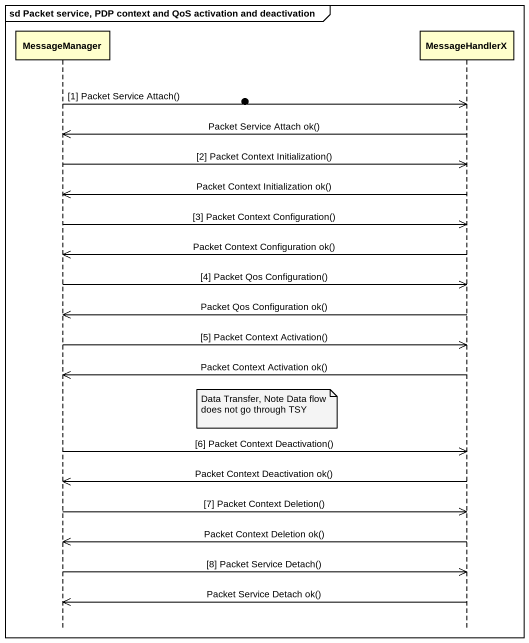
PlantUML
@startuml
mainframe sd Packet service, PDP context and QoS activation and deactivation
hide footbox
participant MessageManager
participant MessageHandlerX

MessageManager ->> MessageHandlerX : [1] Packet Service Attach()
MessageHandlerX ->> MessageManager : Packet Service Attach ok()
MessageManager ->> MessageHandlerX : [2] Packet Context Initialization()
MessageHandlerX ->> MessageManager : Packet Context Initialization ok()
MessageManager ->> MessageHandlerX : [3] Packet Context Configuration()
MessageHandlerX ->> MessageManager : Packet Context Configuration ok()
MessageManager ->> MessageHandlerX : [4] Packet Qos Configuration()
MessageHandlerX ->> MessageManager : Packet Qos Configuration ok()
MessageManager ->> MessageHandlerX : [5] Packet Context Activation()
MessageHandlerX ->> MessageManager : Packet Context Activation ok()
note left of MessageHandlerX : Data Transfer, Note Data flow does not go through TSY
MessageManager ->> MessageHandlerX : [6] Packet Context Deactivation()
MessageHandlerX ->> MessageManager : Packet Context Deactivation ok()
MessageManager ->> MessageHandlerX : [7] Packet Context Deletion()
MessageHandlerX ->> MessageManager : Packet Context Deletion ok()
MessageManager ->> MessageHandlerX : [8] Packet Service Detach()
MessageHandlerX ->> MessageManager : Packet Service Detach ok()
@enduml
